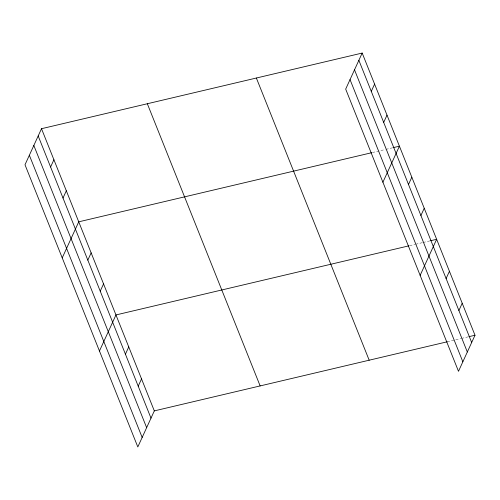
<?xml version="1.0" encoding="UTF-8"?>
<svg xmlns="http://www.w3.org/2000/svg" width="500" height="500" viewBox="0 0 500 500"><rect width="100%" height="100%" fill="white"/><g stroke="black" fill="none" stroke-linecap="round" stroke-linejoin="round"><path stroke-width="0.38" stroke-dasharray="2.5 1.88" d="M372.4 152.55L385.156 149.537M385.906 149.362L392.663 147.769M409.625 245.669L414.881 244.431M415.631 244.25L422.381 242.656M423.137 242.481L429.888 240.888M447.231 341.788L460.737 338.6M461.488 338.425L468.244 336.831"/><path stroke-width="0.75" d="M41.506 128.706L25 164.762L137.812 446.944L154.319 410.887L41.506 128.706L362.188 53.056L475 335.238L458.494 371.294L345.681 89.113L362.188 53.056M50.594 167L53.919 159.744M63.006 198.044L66.325 190.781M62.225 257.881L78.737 221.825L371.65 152.725M87.825 260.125L91.144 252.862M100.231 291.163L103.556 283.906M99.456 351.006L115.962 314.944L408.875 245.844M125.425 354.188L128.75 346.925M138.212 386.163L141.537 378.906M371.275 91.356L374.6 84.094M383.681 122.394L387.006 115.138M382.906 182.231L399.419 146.175L393.413 147.594M408.5 184.475L411.825 177.213M420.913 215.512L424.237 208.256M420.138 275.356L436.644 239.294L430.637 240.712M446.106 278.538L449.431 271.275M458.894 310.512L462.212 303.256M154.319 410.887L447.231 341.788M468.994 336.656L475 335.238M358.862 60.312L471.675 342.494M354.513 69.819L467.325 352M350.031 79.606L462.844 361.794M256.363 78.019L369.175 360.2M147.331 103.737L260.144 385.925M38.188 135.963L150.994 418.144M33.831 145.469L146.644 427.65M29.35 155.256L142.162 437.444"/></g></svg>
